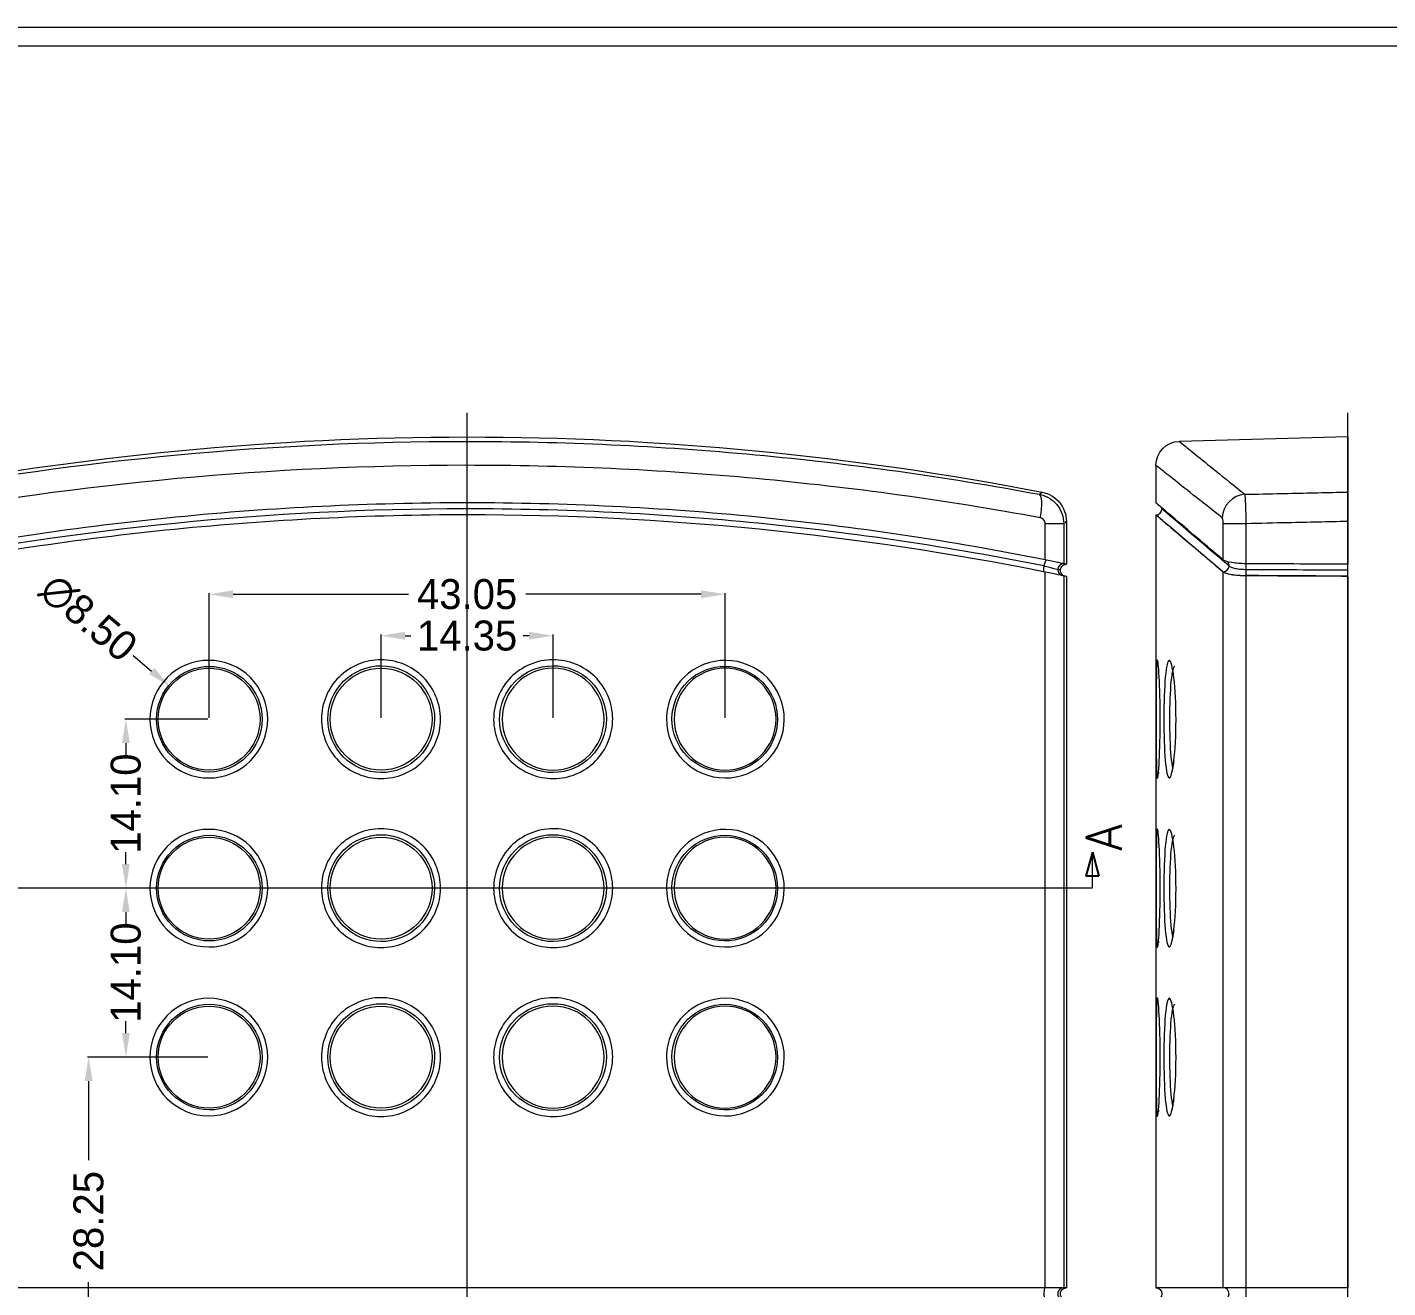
# Model space of a CAD drawing. Header units: millimetres. Extents: x -644 to 177, y 608 to 849.
# Drawn here: x -90.5 to 23, y 742.1 to 847.3 of the extents above; entities that cross this region are included whole.
import ezdxf
from ezdxf.lldxf.tags import DXFTag

# ---------------------------------------------------------------- set-up
doc = ezdxf.new("R2010")
doc.units = ezdxf.units.MM
doc.layers.get('0').update_dxf_attribs({"linetype": 'CONTINUOUS'})
doc.layers.get('Defpoints').update_dxf_attribs({"linetype": 'CONTINUOUS'})
for name, color, linetype, true_color in [('10', 7, 'CONTINUOUS', 0xffffff), ('30', 7, 'CONTINUOUS', 0xffffff), ('TOP', 7, 'CONTINUOUS', 0xffffff)]:
    doc.layers.add(name, color=color, linetype=linetype, true_color=true_color)
doc.styles.add('blockfont', font='simplex.shx')
tags = doc.linetypes.add('PHANTOM', pattern=[50.5, 18, -6.5, 6.5, -6.5, 6.5, -6.5]).pattern_tags.tags
tags[14:15] = [DXFTag(74, 4), DXFTag(75, 0), DXFTag(340, '0'), DXFTag(46, 0.0), DXFTag(50, 0.0), DXFTag(44, 0.0), DXFTag(45, 0.0)]
tags[12:13] = [DXFTag(74, 4), DXFTag(75, 0), DXFTag(340, '0'), DXFTag(46, 0.0), DXFTag(50, 0.0), DXFTag(44, 0.0), DXFTag(45, 0.0)]
tags[10:11] = [DXFTag(74, 4), DXFTag(75, 0), DXFTag(340, '0'), DXFTag(46, 0.0), DXFTag(50, 0.0), DXFTag(44, 0.0), DXFTag(45, 0.0)]
tags[8:9] = [DXFTag(74, 4), DXFTag(75, 0), DXFTag(340, '0'), DXFTag(46, 0.0), DXFTag(50, 0.0), DXFTag(44, 0.0), DXFTag(45, 0.0)]
tags[6:7] = [DXFTag(74, 4), DXFTag(75, 0), DXFTag(340, '0'), DXFTag(46, 0.0), DXFTag(50, 0.0), DXFTag(44, 0.0), DXFTag(45, 0.0)]
tags[4:5] = [DXFTag(74, 4), DXFTag(75, 0), DXFTag(340, '0'), DXFTag(46, 0.0), DXFTag(50, 0.0), DXFTag(44, 0.0), DXFTag(45, 0.0)]
doc.dimstyles.new('2', dxfattribs={"dimtxt": 2.5, "dimasz": 2, "dimexe": 0.1, "dimexo": 0.1, "dimgap": 0.1, "dimtad": 0, "dimzin": 0, "dimdsep": 46, "dimtxsty": 'Standard', "dimcen": 0, "dimclrd": 4, "dimclre": 4, "dimclrt": 3, "dimadec": 1, "dimazin": 0, "dimtfac": 1, "dimtofl": 0, "dimtmove": 0, "dimatfit": 3, "dimfxl": 0, "dimtolj": 1, "dimtzin": 0, "dimlwd": 9, "dimlwe": 9, "dimarcsym": 0})

# ---------------------------------------------------------------- blocks, each defined once
blk = doc.blocks.new('ASSORTED_DRAFT2')
at = {"color": 13}
for p, q in [((197.21, 421.88), (195.21, 422.42)), ((195.21, 421.35), (195.21, 422.42)), ((197.21, 421.88), (195.21, 421.35))]:
    blk.add_line(p, q, dxfattribs=at)
blk = doc.blocks.new('*D177')
at = {"color": 4, "lineweight": 9}
for p, q in [((-75.46, 761.39), (-85.51, 761.39)), ((-85.41, 759.39), (-85.41, 752.8)), ((-85.41, 735.14), (-85.41, 742.6)), ((-83.35, 733.14), (-85.51, 733.14))]:
    blk.add_line(p, q, dxfattribs=at)
for points in [[(-85.74, 759.39), (-85.07, 759.39), (-85.41, 761.39)], [(-85.74, 735.14), (-85.07, 735.14), (-85.41, 733.14)]]:
    blk.add_solid(points, dxfattribs=at)
at = {"layer": 'Defpoints', "color": 0, "lineweight": 9}
for p in [(-75.36, 761.39), (-85.41, 733.14), (-83.25, 733.14)]:
    blk.add_point(p, dxfattribs=at)
at = {"color": 3, "lineweight": 9, "insert": (-85.41, 747.7), "char_height": 2.5, "attachment_point": 5, "rotation": 90}
blk.add_mtext('\\A1;28.25', dxfattribs=at)
blk = doc.blocks.new('*D178')
at = {"color": 4, "lineweight": 9}
for p, q in [((-75.46, 775.49), (-82.4, 775.49)), ((-82.3, 773.49), (-82.3, 772.5)), ((-82.3, 763.39), (-82.3, 764.38)), ((-80.4, 761.39), (-82.4, 761.39))]:
    blk.add_line(p, q, dxfattribs=at)
for points in [[(-82.63, 773.49), (-81.97, 773.49), (-82.3, 775.49)], [(-82.63, 763.39), (-81.97, 763.39), (-82.3, 761.39)]]:
    blk.add_solid(points, dxfattribs=at)
at = {"layer": 'Defpoints', "color": 0, "lineweight": 9}
for p in [(-82.3, 775.49), (-75.36, 775.49), (-80.3, 761.39)]:
    blk.add_point(p, dxfattribs=at)
at = {"color": 3, "lineweight": 9, "insert": (-82.3, 768.44), "char_height": 2.5, "attachment_point": 5, "rotation": 90}
blk.add_mtext('\\A1;14.10', dxfattribs=at)
blk = doc.blocks.new('*D179')
at = {"color": 4, "lineweight": 9}
for p, q in [((-75.46, 789.59), (-82.4, 789.59)), ((-82.3, 787.59), (-82.3, 786.6)), ((-82.3, 777.49), (-82.3, 778.48)), ((-80.4, 775.49), (-82.4, 775.49))]:
    blk.add_line(p, q, dxfattribs=at)
for points in [[(-82.63, 787.59), (-81.97, 787.59), (-82.3, 789.59)], [(-82.63, 777.49), (-81.97, 777.49), (-82.3, 775.49)]]:
    blk.add_solid(points, dxfattribs=at)
at = {"layer": 'Defpoints', "color": 0, "lineweight": 9}
for p in [(-82.3, 789.59), (-75.36, 789.59), (-80.3, 775.49)]:
    blk.add_point(p, dxfattribs=at)
at = {"color": 3, "lineweight": 9, "insert": (-82.3, 782.54), "char_height": 2.5, "attachment_point": 5, "rotation": 90}
blk.add_mtext('\\A1;14.10', dxfattribs=at)
blk = doc.blocks.new('*D180')
at = {"color": 4, "lineweight": 9}
for p, q in [((-61.01, 789.69), (-61.01, 796.65)), ((-59.01, 796.55), (-58.52, 796.55)), ((-48.66, 796.55), (-49.15, 796.55)), ((-46.66, 789.69), (-46.66, 796.65))]:
    blk.add_line(p, q, dxfattribs=at)
for points in [[(-59.01, 796.88), (-59.01, 796.22), (-61.01, 796.55)], [(-48.66, 796.88), (-48.66, 796.22), (-46.66, 796.55)]]:
    blk.add_solid(points, dxfattribs=at)
at = {"layer": 'Defpoints', "color": 0, "lineweight": 9}
for p in [(-46.66, 796.55), (-61.01, 789.59), (-46.66, 789.59)]:
    blk.add_point(p, dxfattribs=at)
at = {"color": 3, "lineweight": 9, "insert": (-53.83, 796.55), "char_height": 2.5, "attachment_point": 5}
blk.add_mtext('\\A1;14.35', dxfattribs=at)
blk = doc.blocks.new('*D181')
at = {"color": 4, "lineweight": 9}
for p, q in [((-75.36, 789.69), (-75.36, 800.11)), ((-73.36, 800.01), (-58.72, 800.01)), ((-34.31, 800.01), (-48.94, 800.01)), ((-32.31, 789.69), (-32.31, 800.11))]:
    blk.add_line(p, q, dxfattribs=at)
for points in [[(-73.36, 800.34), (-73.36, 799.68), (-75.36, 800.01)], [(-34.31, 800.34), (-34.31, 799.68), (-32.31, 800.01)]]:
    blk.add_solid(points, dxfattribs=at)
at = {"layer": 'Defpoints', "color": 0, "lineweight": 9}
for p in [(-32.31, 800.01), (-75.36, 789.59), (-32.31, 789.59)]:
    blk.add_point(p, dxfattribs=at)
at = {"color": 3, "lineweight": 9, "insert": (-53.83, 800.01), "char_height": 2.5, "attachment_point": 5}
blk.add_mtext('\\A1;43.05', dxfattribs=at)
blk = doc.blocks.new('*D182')
at = {"color": 4, "lineweight": 9}
blk.add_line((-81.68, 794.89), (-80.15, 793.6), dxfattribs=at)
blk.add_solid([(-79.93, 793.86), (-80.36, 793.35), (-78.61, 792.32)], dxfattribs=at)
at = {"layer": 'Defpoints', "color": 0, "lineweight": 9}
for p in [(-78.61, 792.32), (-72.1, 786.86)]:
    blk.add_point(p, dxfattribs=at)
at = {"color": 3, "lineweight": 9, "insert": (-85.43, 798.03), "char_height": 2.5, "attachment_point": 5, "rotation": 320.0068}
blk.add_mtext('\\A1;∅8.50', dxfattribs=at)

msp = doc.modelspace()

# ---------------------------------------------------------------- linework, layer by layer
at = {"color": 7, "linetype": 'Continuous', "lineweight": 9}
for p, q in [((-147.599, 847.331), (176.802, 847.331)), ((-146.054, 845.786), (175.257, 845.786))]:
    msp.add_line(p, q, dxfattribs=at)
at = {"layer": '10', "color": 7, "linetype": 'Continuous', "lineweight": 9}
for p, q in [((19.642, 813.138), (5.599, 812.77)), ((19.642, 813.138), (19.642, 808.538)), ((3.642, 810.761), (3.642, 807.608)), ((-3.833, 806.085), (-3.833, 802.514)), ((3.642, 806.638), (3.642, 742.138)), ((19.642, 806.085), (19.642, 802.514)), ((-5.595, 802.881), (-5.595, 805.901)), ((-4.055, 805.901), (-5.595, 805.901)), ((-4.055, 805.901), (-4.055, 802.56)), ((9.257, 802.881), (9.257, 805.901)), ((11.151, 805.901), (9.257, 805.901)), ((11.151, 805.901), (11.151, 802.56)), ((-5.595, 742.138), (-5.595, 801.862)), ((-4.055, 801.549), (-4.055, 742.138)), ((-3.833, 801.503), (-3.833, 742.138)), ((9.257, 742.138), (9.257, 801.862)), ((11.151, 801.549), (11.151, 742.138)), ((19.642, 801.503), (19.642, 801.524)), ((19.642, 801.503), (19.642, 742.138)), ((-5.595, 742.138), (-102.07, 742.138)), ((-4.055, 742.138), (-5.595, 742.138)), ((-3.833, 742.138), (-4.055, 742.138)), ((9.257, 742.138), (3.642, 742.138)), ((11.151, 742.138), (9.257, 742.138)), ((19.642, 742.138), (11.151, 742.138)), ((19.642, 741.138), (19.642, 742.138))]:
    msp.add_line(p, q, dxfattribs=at)
at = {"layer": '10', "color": 1, "linetype": 'Continuous', "lineweight": 9}
msp.add_line((-1.666, 778.488), (-1.666, 775.488), dxfattribs=at)
at = {"layer": '10', "color": 1, "linetype": 'PHANTOM', "lineweight": 9}
msp.add_line((-1.666, 775.488), (-106, 775.488), dxfattribs=at)
at = {"layer": '10', "color": 7, "linetype": 'Continuous', "lineweight": 9}
for centre in [(-75.358, 789.588), (-61.008, 789.588), (-75.358, 775.488), (-61.008, 775.488), (-75.358, 761.388), (-61.008, 761.388)]:
    msp.add_circle(centre, 4.25, dxfattribs=at)
at = {"layer": '10', "color": 7, "linetype": 'Continuous', "lineweight": 9, "extrusion": (0, 0, -1)}
for centre in [(46.658, 789.588), (32.308, 789.588), (46.658, 775.488), (32.308, 775.488), (46.658, 761.388), (32.308, 761.388)]:
    msp.add_circle(centre, 4.25, dxfattribs=at)
for centre, radius, start, end in [((53.833, 560.638), 252.5, 79.04705, 100.95295), ((-5.642, 810.771), 2, 359.72392, 88.78051), ((-3.642, 741.638), 0.5, 90, 270)]:
    msp.add_arc(centre, radius, start, end, dxfattribs=at)
at = {"layer": '10', "color": 7, "linetype": 'Continuous', "lineweight": 9}
for start, end in [(270.04651, 359.20091), (359.19158, 9.73159)]:
    msp.add_arc((3.642, 807.138), 0.5, start, end, dxfattribs=at)
for centre, major_axis, ratio, start_param, end_param in [((-6.462, 806.39), (0.367, 1.966), 0.2240777, 4.7541598, 6.2563221), ((11.108, 806.39), (1.247, 1.564), 0.9580486, 0.7210457, 2.2232081), ((-5.595, 802.372), (-0.098, -0.49), 0.2254904, 3.1911046, 4.757355), ((9.257, 802.372), (-0.323, -0.382), 0.955409, 2.2502708, 3.1306758), ((-5.595, 802.372), (-0.098, -0.49), 0.2254904, 4.757355, 6.2831853), ((-4.055, 802.06), (-0.101, -0.49), 0.9996428, 3.3448581, 4.9156544), ((-4.055, 802.06), (-0.101, -0.49), 0.9996428, 4.9156544, 6.2831853), ((-52.98, 567.184), (-238.103, 49.208), 0.9863469, 4.7119244, 4.7128568), ((-54.456, 557.63), (-50.515, -243.896), 0.9938138, 3.1411458, 3.1420631), ((9.257, 802.372), (-0.323, -0.382), 0.955409, 0.7244405, 2.2502708), ((11.151, 802.06), (-0.003, -0.5), 0.0261766, 0.2034068, 1.5709377), ((-1834.244, 567.658), (-9269.741, 1.402), 0.02578, 4.5110418, 4.5119765), ((-1915.091, 557.438), (-9459.135, -0.654), 0.0263449, 4.5063976, 4.5073145), ((11.151, 802.06), (-0.003, -0.5), 0.0261766, 1.5709377, 3.141734), ((-1841.779, 566.718), (-9289.349, 1.216), 0.0258807, 4.5106442, 4.5115757), ((-5.595, 741.638), (0, 0.5), 0.2297036, 0, 3.1415927), ((-4.055, 741.638), (0, 0.5), 0.9996573, 0, 3.1415927), ((9.257, 741.638), (0, 0.5), 0.9732606, 3.1415927, 6.2831853), ((11.151, 741.638), (0, 0.5), 0.0261769, 3.1415927, 6.2831853)]:
    msp.add_ellipse(centre, major_axis=major_axis, ratio=ratio, start_param=start_param, end_param=end_param, dxfattribs=at)
at = {"layer": '10', "color": 7, "linetype": 'Continuous', "lineweight": 9, "extrusion": (0, 0, -1)}
msp.add_ellipse((-3.833, 741.638), major_axis=(0.5, 0), ratio=0.9996573, start_param=1.5707963, end_param=4.712389, dxfattribs=at)
at = {"layer": '10', "color": 7, "linetype": 'Continuous', "lineweight": 9}
for points, knots in [([(-101.582, 808.353), (-85.997, 811.261), (-70.132, 812.761), (-49.937, 812.772), (-45.865, 812.679), (-37.775, 812.306), (-33.755, 812.025), (-21.77, 810.912), (-13.878, 809.807), (-6.084, 808.353)], [0, 0, 0, 0, 0.5, 0.5, 0.625, 0.625, 0.75, 0.75, 1, 1, 1, 1]), ([(5.59, 812.77), (5.587, 812.772), (5.701, 812.679), (6.161, 812.306), (6.507, 812.025), (7.881, 810.912), (9.247, 809.807), (11.055, 808.353)], [0, 0, 0, 0, 0.2499743, 0.2499743, 0.4999829, 0.4999829, 1, 1, 1, 1]), ([(-6.007, 806.39), (-13.814, 807.832), (-21.717, 808.928), (-33.722, 810.032), (-37.748, 810.31), (-45.852, 810.681), (-49.931, 810.773), (-70.159, 810.762), (-86.049, 809.274), (-101.659, 806.39)], [0, 0, 0, 0, 0.25, 0.25, 0.375, 0.375, 0.5, 0.5, 1, 1, 1, 1]), ([(9.16, 806.39), (7.334, 807.832), (5.956, 808.928), (4.568, 810.032), (4.219, 810.31), (3.754, 810.681), (3.639, 810.773), (3.642, 810.771), (3.642, 810.771), (3.642, 810.771)], [0, 0, 0, 0, 0.4999943, 0.4999943, 0.7499914, 0.7499914, 0.9999886, 0.9999886, 1, 1, 1, 1]), ([(-6.084, 808.353), (-6.057, 808.375), (-6.03, 808.397), (-5.998, 808.423), (-5.993, 808.427), (-5.944, 808.467), (-5.901, 808.502), (-5.857, 808.538)], [0, 0, 0, 0, 0.3577929, 0.3577929, 0.4213551, 0.4213551, 1, 1, 1, 1]), ([(-6.084, 808.353), (-5.514, 808.244), (-4.996, 807.936), (-4.261, 807.047), (-4.055, 806.481), (-4.055, 805.901)], [0, 0, 0, 0, 0.5, 0.5, 1, 1, 1, 1]), ([(-5.857, 808.538), (-5.287, 808.428), (-4.772, 808.121), (-4.035, 807.227), (-3.833, 806.665), (-3.833, 806.085)], [0, 0, 0, 0, 0.5, 0.5, 1, 1, 1, 1]), ([(11.055, 808.353), (12.08, 808.375), (13.104, 808.397), (14.31, 808.423), (14.491, 808.427), (16.33, 808.467), (17.986, 808.502), (19.642, 808.538)], [0, 0, 0, 0, 0.3577929, 0.3577929, 0.4213551, 0.4213551, 1, 1, 1, 1]), ([(11.055, 808.353), (11.072, 808.244), (11.091, 807.936), (11.126, 807.047), (11.141, 806.481), (11.151, 805.901)], [0, 0, 0, 0, 0.5, 0.5, 1, 1, 1, 1]), ([(19.642, 808.538), (19.642, 808.428), (19.642, 808.121), (19.642, 807.227), (19.642, 806.665), (19.642, 806.085)], [0, 0, 0, 0, 0.5, 0.5, 1, 1, 1, 1]), ([(-5.595, 802.881), (-13.44, 804.444), (-21.471, 805.643), (-37.647, 807.241), (-45.738, 807.638), (-61.927, 807.638), (-70.024, 807.241), (-86.225, 805.64), (-94.226, 804.444), (-102.07, 802.881)], [0, 0, 0, 0, 0.25, 0.25, 0.5, 0.5, 0.75, 0.75, 1, 1, 1, 1]), ([(-5.71, 802.372), (-13.551, 803.94), (-21.494, 805.131), (-33.563, 806.332), (-37.613, 806.635), (-45.764, 807.039), (-49.879, 807.14), (-70.284, 807.129), (-86.277, 805.508), (-101.956, 802.372)], [0, 0, 0, 0, 0.25, 0.25, 0.375, 0.375, 0.5, 0.5, 1, 1, 1, 1]), ([(9.257, 802.881), (7.406, 804.444), (5.991, 805.643), (4.108, 807.241), (3.642, 807.638), (3.642, 807.638), (3.642, 807.638), (3.642, 807.638)], [0, 0, 0, 0, 0.4998763, 0.4998763, 0.9997525, 0.9997525, 1, 1, 1, 1]), ([(9.744, 802.372), (7.893, 803.94), (6.494, 805.131), (5.085, 806.332), (4.731, 806.635), (4.258, 807.039), (4.139, 807.14), (4.142, 807.138)], [0, 0, 0, 0, 0.5000369, 0.5000369, 0.7500553, 0.7500553, 1, 1, 1, 1]), ([(-53.833, 806.638), (-57.914, 806.638), (-62.027, 806.535), (-70.176, 806.128), (-74.224, 805.825), (-86.29, 804.621), (-94.231, 803.43), (-102.07, 801.862)], [0, 0, 0, 0, 0.25, 0.25, 0.5, 0.5, 1, 1, 1, 1]), ([(-5.595, 805.901), (-5.595, 805.955), (-5.604, 806.011), (-5.64, 806.113), (-5.666, 806.162), (-5.733, 806.248), (-5.775, 806.285), (-5.867, 806.346), (-5.919, 806.369), (-5.984, 806.385), (-5.995, 806.388), (-6.007, 806.39)], [0, 0, 0, 0, 0.2338553, 0.2338553, 0.4679999, 0.4679999, 0.7054504, 0.7054504, 0.9506941, 0.9506941, 1, 1, 1, 1]), ([(-3.833, 806.085), (-3.876, 806.049), (-3.919, 806.013), (-3.994, 805.952), (-4.024, 805.926), (-4.055, 805.901)], [0, 0, 0, 0, 0.5851736, 0.5851736, 1, 1, 1, 1]), ([(3.642, 806.638), (3.642, 806.638), (3.762, 806.536), (4.239, 806.13), (4.595, 805.828), (6.007, 804.629), (7.407, 803.443), (9.257, 801.882)], [0, 0, 0, 0, 0.25, 0.25, 0.5, 0.5, 1, 1, 1, 1]), ([(9.257, 805.901), (9.257, 805.955), (9.255, 806.011), (9.247, 806.113), (9.24, 806.162), (9.224, 806.248), (9.215, 806.285), (9.193, 806.346), (9.181, 806.369), (9.166, 806.385), (9.163, 806.388), (9.16, 806.39)], [0, 0, 0, 0, 0.2338553, 0.2338553, 0.4679999, 0.4679999, 0.7054504, 0.7054504, 0.9506941, 0.9506941, 1, 1, 1, 1]), ([(19.642, 806.085), (17.986, 806.049), (16.33, 806.013), (13.499, 805.952), (12.325, 805.926), (11.151, 805.901)], [0, 0, 0, 0, 0.5851736, 0.5851736, 1, 1, 1, 1]), ([(-4.055, 802.56), (-4.066, 802.562), (-4.216, 802.595), (-4.737, 802.705), (-5.098, 802.781), (-5.503, 802.863)], [0, 0, 0, 0, 0.5, 0.5, 1, 1, 1, 1]), ([(11.151, 802.56), (10.722, 802.562), (10.309, 802.595), (9.64, 802.705), (9.397, 802.781), (9.281, 802.863)], [0, 0, 0, 0, 0.5, 0.5, 1, 1, 1, 1]), ([(-4.555, 802.06), (-4.559, 802.061), (-4.584, 802.067), (-4.681, 802.094), (-4.762, 802.116), (-4.97, 802.173), (-5.099, 802.208), (-5.385, 802.285), (-5.545, 802.328), (-5.71, 802.372)], [0, 0, 0, 0, 0.2163197, 0.2163197, 0.4741617, 0.4741617, 0.736649, 0.736649, 1, 1, 1, 1]), ([(-4.055, 801.549), (-4.067, 801.551), (-4.227, 801.585), (-4.787, 801.699), (-5.17, 801.777), (-5.595, 801.862)], [0, 0, 0, 0, 0.5, 0.5, 1, 1, 1, 1]), ([(-4.333, 802.014), (-4.333, 802.07), (-4.323, 802.126), (-4.286, 802.232), (-4.258, 802.282), (-4.188, 802.37), (-4.145, 802.408), (-4.051, 802.467), (-3.997, 802.489), (-3.907, 802.509), (-3.87, 802.514), (-3.833, 802.514)], [0, 0, 0, 0, 0.2146452, 0.2146452, 0.4292896, 0.4292896, 0.6439483, 0.6439483, 0.8586671, 0.8586671, 1, 1, 1, 1]), ([(-3.934, 801.524), (-3.989, 801.535), (-4.043, 801.556), (-4.139, 801.614), (-4.182, 801.652), (-4.254, 801.738), (-4.282, 801.788), (-4.322, 801.895), (-4.333, 801.955), (-4.333, 802.014)], [0, 0, 0, 0, 0.2469058, 0.2469058, 0.4938141, 0.4938141, 0.7406829, 0.7406829, 1, 1, 1, 1]), ([(-3.833, 802.514), (-3.841, 802.515), (-3.85, 802.517), (-3.894, 802.526), (-3.929, 802.533), (-3.994, 802.547), (-4.025, 802.553), (-4.055, 802.56)], [0, 0, 0, 0, 0.1177731, 0.1177731, 0.5888657, 0.5888657, 1, 1, 1, 1]), ([(9.257, 801.882), (9.358, 801.797), (9.596, 801.719), (10.276, 801.606), (10.706, 801.572), (11.151, 801.57)], [0, 0, 0, 0, 0.5, 0.5, 1, 1, 1, 1]), ([(11.151, 801.549), (10.706, 801.551), (10.278, 801.585), (9.595, 801.699), (9.358, 801.777), (9.257, 801.862)], [0, 0, 0, 0, 0.5, 0.5, 1, 1, 1, 1]), ([(11.164, 802.06), (11.02, 802.061), (10.876, 802.067), (10.577, 802.094), (10.423, 802.116), (10.153, 802.173), (10.035, 802.208), (9.851, 802.285), (9.783, 802.328), (9.744, 802.372)], [0, 0, 0, 0, 0.2163197, 0.2163197, 0.4741617, 0.4741617, 0.736649, 0.736649, 1, 1, 1, 1]), ([(19.642, 802.514), (19.309, 802.515), (18.975, 802.517), (17.309, 802.526), (15.976, 802.533), (13.48, 802.547), (12.317, 802.553), (11.154, 802.56)], [0, 0, 0, 0, 0.1177731, 0.1177731, 0.5888657, 0.5888657, 1, 1, 1, 1]), ([(19.642, 802.014), (19.642, 802.07), (19.642, 802.126), (19.642, 802.232), (19.642, 802.282), (19.642, 802.37), (19.642, 802.408), (19.642, 802.467), (19.642, 802.489), (19.642, 802.509), (19.642, 802.514), (19.642, 802.514)], [0, 0, 0, 0, 0.2147561, 0.2147561, 0.4295114, 0.4295114, 0.644281, 0.644281, 0.8591107, 0.8591107, 1, 1, 1, 1]), ([(19.642, 801.524), (19.642, 801.535), (19.642, 801.556), (19.642, 801.614), (19.642, 801.652), (19.642, 801.738), (19.642, 801.788), (19.642, 801.895), (19.642, 801.955), (19.642, 802.014)], [0, 0, 0, 0, 0.2469058, 0.2469058, 0.4938141, 0.4938141, 0.7406829, 0.7406829, 1, 1, 1, 1]), ([(-71.914, 786.11), (-72.835, 785.195), (-74.102, 784.679), (-76.677, 784.682), (-77.946, 785.208), (-79.765, 787.021), (-80.298, 788.304), (-80.299, 790.869), (-79.76, 792.163), (-77.941, 793.97), (-76.663, 794.494), (-74.11, 794.496), (-72.832, 793.977), (-70.999, 792.157), (-70.467, 790.878), (-70.466, 788.302), (-70.993, 787.026), (-71.914, 786.11)], [0, 0, 0, 0, 0.125, 0.125, 0.25, 0.25, 0.375, 0.375, 0.5, 0.5, 0.625, 0.625, 0.75, 0.75, 0.875, 0.875, 1, 1, 1, 1]), ([(-72.224, 786.463), (-71.398, 787.285), (-70.926, 788.431), (-70.926, 790.743), (-71.401, 791.892), (-73.043, 793.529), (-74.188, 793.996), (-76.477, 793.996), (-77.623, 793.524), (-79.253, 791.902), (-79.736, 790.741), (-79.737, 788.438), (-79.26, 787.286), (-77.633, 785.657), (-76.495, 785.182), (-74.187, 785.177), (-73.05, 785.641), (-72.224, 786.463)], [0, 0, 0, 0, 0.125, 0.125, 0.25, 0.25, 0.375, 0.375, 0.5, 0.5, 0.625, 0.625, 0.75, 0.75, 0.875, 0.875, 1, 1, 1, 1]), ([(-57.513, 786.072), (-58.443, 785.148), (-59.723, 784.625), (-62.336, 784.632), (-63.62, 785.171), (-65.451, 787.006), (-65.986, 788.302), (-65.982, 790.889), (-65.437, 792.194), (-63.598, 794.018), (-62.301, 794.549), (-59.714, 794.545), (-58.425, 794.016), (-56.575, 792.167), (-56.046, 790.877), (-56.05, 788.284), (-56.582, 786.996), (-57.513, 786.072)], [0, 0, 0, 0, 0.125, 0.125, 0.25, 0.25, 0.375, 0.375, 0.5, 0.5, 0.625, 0.625, 0.75, 0.75, 0.875, 0.875, 1, 1, 1, 1]), ([(-57.856, 786.425), (-57.021, 787.256), (-56.545, 788.414), (-56.54, 790.743), (-57.012, 791.902), (-58.67, 793.568), (-59.827, 794.045), (-62.151, 794.05), (-63.315, 793.572), (-64.965, 791.932), (-65.453, 790.76), (-65.458, 788.436), (-64.981, 787.271), (-63.34, 785.619), (-62.188, 785.132), (-59.841, 785.124), (-58.691, 785.594), (-57.856, 786.425)], [0, 0, 0, 0, 0.125, 0.125, 0.25, 0.25, 0.375, 0.375, 0.5, 0.5, 0.625, 0.625, 0.75, 0.75, 0.875, 0.875, 1, 1, 1, 1]), ([(-43.119, 786.099), (-44.042, 785.168), (-45.315, 784.636), (-47.931, 784.622), (-49.219, 785.151), (-51.064, 786.971), (-51.61, 788.264), (-51.625, 790.852), (-51.09, 792.161), (-49.264, 793.999), (-47.97, 794.54), (-45.382, 794.554), (-44.092, 794.036), (-42.227, 792.198), (-41.69, 790.914), (-41.674, 788.322), (-42.196, 787.03), (-43.119, 786.099)], [0, 0, 0, 0, 0.125, 0.125, 0.25, 0.25, 0.375, 0.375, 0.5, 0.5, 0.625, 0.625, 0.75, 0.75, 0.875, 0.875, 1, 1, 1, 1]), ([(-43.499, 786.451), (-42.671, 787.288), (-42.203, 788.449), (-42.216, 790.777), (-42.697, 791.931), (-44.368, 793.586), (-45.526, 794.053), (-47.851, 794.042), (-49.012, 793.554), (-50.65, 791.902), (-51.13, 790.725), (-51.117, 788.401), (-50.63, 787.239), (-48.976, 785.6), (-47.82, 785.122), (-45.469, 785.134), (-44.327, 785.614), (-43.499, 786.451)], [0, 0, 0, 0, 0.125, 0.125, 0.25, 0.25, 0.375, 0.375, 0.5, 0.5, 0.625, 0.625, 0.75, 0.75, 0.875, 0.875, 1, 1, 1, 1]), ([(-28.846, 786.079), (-29.773, 785.174), (-31.037, 784.668), (-33.621, 784.693), (-34.886, 785.232), (-36.688, 787.06), (-37.211, 788.349), (-37.187, 790.917), (-36.634, 792.207), (-34.797, 793.995), (-33.51, 794.508), (-30.954, 794.482), (-29.689, 793.953), (-27.871, 792.109), (-27.355, 790.828), (-27.379, 788.257), (-27.918, 786.984), (-28.846, 786.079)], [0, 0, 0, 0, 0.125, 0.125, 0.25, 0.25, 0.375, 0.375, 0.5, 0.5, 0.625, 0.625, 0.75, 0.75, 0.875, 0.875, 1, 1, 1, 1]), ([(-29.253, 786.437), (-28.422, 787.251), (-27.94, 788.394), (-27.919, 790.702), (-28.38, 791.852), (-30.009, 793.508), (-31.143, 793.984), (-33.434, 794.008), (-34.588, 793.546), (-36.234, 791.939), (-36.729, 790.78), (-36.75, 788.476), (-36.282, 787.317), (-34.667, 785.675), (-33.533, 785.19), (-31.215, 785.169), (-30.084, 785.624), (-29.253, 786.437)], [0, 0, 0, 0, 0.125, 0.125, 0.25, 0.25, 0.375, 0.375, 0.5, 0.5, 0.625, 0.625, 0.75, 0.75, 0.875, 0.875, 1, 1, 1, 1]), ([(3.915, 786.099), (3.868, 785.168), (3.811, 784.636), (3.721, 784.622), (3.69, 785.151), (3.658, 786.971), (3.654, 788.264), (3.653, 790.852), (3.658, 792.161), (3.69, 793.999), (3.72, 794.54), (3.808, 794.554), (3.866, 794.036), (3.961, 792.198), (3.993, 790.914), (3.994, 788.322), (3.962, 787.03), (3.915, 786.099)], [0, 0, 0, 0, 0.125, 0.125, 0.25, 0.25, 0.375, 0.375, 0.5, 0.5, 0.625, 0.625, 0.75, 0.75, 0.875, 0.875, 1, 1, 1, 1]), ([(5.134, 786.079), (5.023, 785.174), (4.879, 784.668), (4.613, 784.693), (4.496, 785.232), (4.341, 787.06), (4.301, 788.349), (4.303, 790.917), (4.345, 792.207), (4.504, 793.995), (4.624, 794.508), (4.888, 794.482), (5.032, 793.953), (5.251, 792.109), (5.318, 790.828), (5.315, 788.257), (5.245, 786.984), (5.134, 786.079)], [0, 0, 0, 0, 0.125, 0.125, 0.25, 0.25, 0.375, 0.375, 0.5, 0.5, 0.625, 0.625, 0.75, 0.75, 0.875, 0.875, 1, 1, 1, 1]), ([(5.226, 793.996), (5.094, 794.005), (4.976, 793.544), (4.817, 791.939), (4.775, 790.78), (4.773, 788.476), (4.813, 787.317), (4.931, 786.068), (4.982, 785.73), (5.04, 785.505)], [0, 0, 0, 0, 0.2833853, 0.2833853, 0.5675166, 0.5675166, 0.8516479, 0.8516479, 1, 1, 1, 1]), ([(4.908, 794.165), (4.908, 794.165), (4.91, 794.162), (4.914, 794.151), (4.917, 794.142)], [0, 0, 0, 0, 0.4049966, 1, 1, 1, 1]), ([(5.132, 786.143), (5.128, 786.1), (5.101, 785.863), (5.046, 785.53), (4.976, 785.202), (4.925, 785.044), (4.909, 785.014), (4.909, 785.014)], [0, 0, 0, 0, 0.0616457, 0.3526925, 0.6380244, 0.8578633, 1, 1, 1, 1]), ([(3.851, 785.173), (3.849, 785.145), (3.844, 785.093), (3.84, 785.05), (3.838, 785.03)], [0, 0, 0, 0, 0.5039062, 1, 1, 1, 1]), ([(-71.914, 772.01), (-72.835, 771.095), (-74.102, 770.579), (-76.677, 770.582), (-77.946, 771.108), (-79.765, 772.921), (-80.298, 774.204), (-80.299, 776.769), (-79.76, 778.063), (-77.941, 779.87), (-76.663, 780.394), (-74.11, 780.396), (-72.832, 779.877), (-70.999, 778.057), (-70.467, 776.778), (-70.466, 774.202), (-70.993, 772.926), (-71.914, 772.01)], [0, 0, 0, 0, 0.125, 0.125, 0.25, 0.25, 0.375, 0.375, 0.5, 0.5, 0.625, 0.625, 0.75, 0.75, 0.875, 0.875, 1, 1, 1, 1]), ([(-72.224, 772.363), (-71.398, 773.185), (-70.926, 774.331), (-70.926, 776.643), (-71.401, 777.792), (-73.043, 779.429), (-74.188, 779.896), (-76.477, 779.896), (-77.623, 779.424), (-79.253, 777.802), (-79.736, 776.641), (-79.737, 774.338), (-79.26, 773.186), (-77.633, 771.557), (-76.495, 771.082), (-74.187, 771.077), (-73.05, 771.541), (-72.224, 772.363)], [0, 0, 0, 0, 0.125, 0.125, 0.25, 0.25, 0.375, 0.375, 0.5, 0.5, 0.625, 0.625, 0.75, 0.75, 0.875, 0.875, 1, 1, 1, 1]), ([(-57.513, 771.972), (-58.443, 771.048), (-59.723, 770.525), (-62.336, 770.532), (-63.62, 771.071), (-65.451, 772.906), (-65.986, 774.202), (-65.982, 776.789), (-65.437, 778.094), (-63.598, 779.918), (-62.301, 780.449), (-59.714, 780.445), (-58.425, 779.916), (-56.575, 778.067), (-56.046, 776.777), (-56.05, 774.184), (-56.582, 772.896), (-57.513, 771.972)], [0, 0, 0, 0, 0.125, 0.125, 0.25, 0.25, 0.375, 0.375, 0.5, 0.5, 0.625, 0.625, 0.75, 0.75, 0.875, 0.875, 1, 1, 1, 1]), ([(-57.856, 772.325), (-57.021, 773.156), (-56.545, 774.314), (-56.54, 776.643), (-57.012, 777.802), (-58.67, 779.468), (-59.827, 779.945), (-62.151, 779.95), (-63.315, 779.472), (-64.965, 777.832), (-65.453, 776.66), (-65.458, 774.336), (-64.981, 773.171), (-63.34, 771.519), (-62.188, 771.032), (-59.841, 771.024), (-58.691, 771.494), (-57.856, 772.325)], [0, 0, 0, 0, 0.125, 0.125, 0.25, 0.25, 0.375, 0.375, 0.5, 0.5, 0.625, 0.625, 0.75, 0.75, 0.875, 0.875, 1, 1, 1, 1]), ([(-43.119, 771.999), (-44.042, 771.068), (-45.315, 770.536), (-47.931, 770.522), (-49.219, 771.051), (-51.064, 772.871), (-51.61, 774.164), (-51.625, 776.752), (-51.09, 778.061), (-49.264, 779.899), (-47.97, 780.44), (-45.382, 780.454), (-44.092, 779.936), (-42.227, 778.098), (-41.69, 776.814), (-41.674, 774.222), (-42.196, 772.93), (-43.119, 771.999)], [0, 0, 0, 0, 0.125, 0.125, 0.25, 0.25, 0.375, 0.375, 0.5, 0.5, 0.625, 0.625, 0.75, 0.75, 0.875, 0.875, 1, 1, 1, 1]), ([(-43.499, 772.351), (-42.671, 773.188), (-42.203, 774.349), (-42.216, 776.677), (-42.697, 777.831), (-44.368, 779.486), (-45.526, 779.953), (-47.851, 779.942), (-49.012, 779.454), (-50.65, 777.802), (-51.13, 776.625), (-51.117, 774.301), (-50.63, 773.139), (-48.976, 771.5), (-47.82, 771.022), (-45.469, 771.034), (-44.327, 771.514), (-43.499, 772.351)], [0, 0, 0, 0, 0.125, 0.125, 0.25, 0.25, 0.375, 0.375, 0.5, 0.5, 0.625, 0.625, 0.75, 0.75, 0.875, 0.875, 1, 1, 1, 1]), ([(-28.846, 771.979), (-29.773, 771.074), (-31.037, 770.568), (-33.621, 770.593), (-34.886, 771.132), (-36.688, 772.96), (-37.211, 774.249), (-37.187, 776.817), (-36.634, 778.107), (-34.797, 779.895), (-33.51, 780.408), (-30.954, 780.382), (-29.689, 779.853), (-27.871, 778.009), (-27.355, 776.728), (-27.379, 774.157), (-27.918, 772.884), (-28.846, 771.979)], [0, 0, 0, 0, 0.125, 0.125, 0.25, 0.25, 0.375, 0.375, 0.5, 0.5, 0.625, 0.625, 0.75, 0.75, 0.875, 0.875, 1, 1, 1, 1]), ([(-29.253, 772.337), (-28.422, 773.151), (-27.94, 774.294), (-27.919, 776.602), (-28.38, 777.752), (-30.009, 779.408), (-31.143, 779.884), (-33.434, 779.908), (-34.588, 779.446), (-36.234, 777.839), (-36.729, 776.68), (-36.75, 774.376), (-36.282, 773.217), (-34.667, 771.575), (-33.533, 771.09), (-31.215, 771.069), (-30.084, 771.524), (-29.253, 772.337)], [0, 0, 0, 0, 0.125, 0.125, 0.25, 0.25, 0.375, 0.375, 0.5, 0.5, 0.625, 0.625, 0.75, 0.75, 0.875, 0.875, 1, 1, 1, 1]), ([(3.915, 771.999), (3.868, 771.068), (3.811, 770.536), (3.721, 770.522), (3.69, 771.051), (3.658, 772.871), (3.654, 774.164), (3.653, 776.752), (3.658, 778.061), (3.69, 779.899), (3.72, 780.44), (3.808, 780.454), (3.866, 779.936), (3.961, 778.098), (3.993, 776.814), (3.994, 774.222), (3.962, 772.93), (3.915, 771.999)], [0, 0, 0, 0, 0.125, 0.125, 0.25, 0.25, 0.375, 0.375, 0.5, 0.5, 0.625, 0.625, 0.75, 0.75, 0.875, 0.875, 1, 1, 1, 1]), ([(5.134, 771.979), (5.023, 771.074), (4.879, 770.568), (4.613, 770.593), (4.496, 771.132), (4.341, 772.96), (4.301, 774.249), (4.303, 776.817), (4.345, 778.107), (4.504, 779.895), (4.624, 780.408), (4.888, 780.382), (5.032, 779.853), (5.251, 778.009), (5.318, 776.728), (5.315, 774.157), (5.245, 772.884), (5.134, 771.979)], [0, 0, 0, 0, 0.125, 0.125, 0.25, 0.25, 0.375, 0.375, 0.5, 0.5, 0.625, 0.625, 0.75, 0.75, 0.875, 0.875, 1, 1, 1, 1]), ([(5.226, 779.896), (5.094, 779.905), (4.976, 779.444), (4.817, 777.839), (4.775, 776.68), (4.773, 774.376), (4.813, 773.217), (4.931, 771.968), (4.982, 771.63), (5.04, 771.405)], [0, 0, 0, 0, 0.2833853, 0.2833853, 0.5675166, 0.5675166, 0.8516479, 0.8516479, 1, 1, 1, 1]), ([(4.908, 780.065), (4.908, 780.065), (4.91, 780.062), (4.914, 780.051), (4.917, 780.042)], [0, 0, 0, 0, 0.4049966, 1, 1, 1, 1]), ([(5.132, 772.043), (5.128, 772), (5.101, 771.763), (5.046, 771.43), (4.976, 771.102), (4.925, 770.944), (4.909, 770.914), (4.909, 770.914)], [0, 0, 0, 0, 0.0616457, 0.3526925, 0.6380244, 0.8578633, 1, 1, 1, 1]), ([(3.851, 771.073), (3.849, 771.045), (3.844, 770.993), (3.84, 770.95), (3.838, 770.93)], [0, 0, 0, 0, 0.5039062, 1, 1, 1, 1]), ([(-71.914, 757.91), (-72.835, 756.995), (-74.102, 756.479), (-76.677, 756.482), (-77.946, 757.008), (-79.765, 758.821), (-80.298, 760.104), (-80.299, 762.669), (-79.76, 763.963), (-77.941, 765.77), (-76.663, 766.294), (-74.11, 766.296), (-72.832, 765.777), (-70.999, 763.957), (-70.467, 762.678), (-70.466, 760.102), (-70.993, 758.826), (-71.914, 757.91)], [0, 0, 0, 0, 0.125, 0.125, 0.25, 0.25, 0.375, 0.375, 0.5, 0.5, 0.625, 0.625, 0.75, 0.75, 0.875, 0.875, 1, 1, 1, 1]), ([(-57.513, 757.872), (-58.443, 756.948), (-59.723, 756.425), (-62.336, 756.432), (-63.62, 756.971), (-65.451, 758.806), (-65.986, 760.102), (-65.982, 762.689), (-65.437, 763.994), (-63.598, 765.818), (-62.301, 766.349), (-59.714, 766.345), (-58.425, 765.816), (-56.575, 763.967), (-56.046, 762.677), (-56.05, 760.084), (-56.582, 758.796), (-57.513, 757.872)], [0, 0, 0, 0, 0.125, 0.125, 0.25, 0.25, 0.375, 0.375, 0.5, 0.5, 0.625, 0.625, 0.75, 0.75, 0.875, 0.875, 1, 1, 1, 1]), ([(-43.119, 757.899), (-44.042, 756.968), (-45.315, 756.436), (-47.931, 756.422), (-49.219, 756.951), (-51.064, 758.771), (-51.61, 760.064), (-51.625, 762.652), (-51.09, 763.961), (-49.264, 765.799), (-47.97, 766.34), (-45.382, 766.354), (-44.092, 765.836), (-42.227, 763.998), (-41.69, 762.714), (-41.674, 760.122), (-42.196, 758.83), (-43.119, 757.899)], [0, 0, 0, 0, 0.125, 0.125, 0.25, 0.25, 0.375, 0.375, 0.5, 0.5, 0.625, 0.625, 0.75, 0.75, 0.875, 0.875, 1, 1, 1, 1]), ([(-28.846, 757.879), (-29.773, 756.974), (-31.037, 756.468), (-33.621, 756.493), (-34.886, 757.032), (-36.688, 758.86), (-37.211, 760.149), (-37.187, 762.717), (-36.634, 764.007), (-34.797, 765.795), (-33.51, 766.308), (-30.954, 766.282), (-29.689, 765.753), (-27.871, 763.909), (-27.355, 762.628), (-27.379, 760.057), (-27.918, 758.784), (-28.846, 757.879)], [0, 0, 0, 0, 0.125, 0.125, 0.25, 0.25, 0.375, 0.375, 0.5, 0.5, 0.625, 0.625, 0.75, 0.75, 0.875, 0.875, 1, 1, 1, 1]), ([(3.915, 757.899), (3.868, 756.968), (3.811, 756.436), (3.721, 756.422), (3.69, 756.951), (3.658, 758.771), (3.654, 760.064), (3.653, 762.652), (3.658, 763.961), (3.69, 765.799), (3.72, 766.34), (3.808, 766.354), (3.866, 765.836), (3.961, 763.998), (3.993, 762.714), (3.994, 760.122), (3.962, 758.83), (3.915, 757.899)], [0, 0, 0, 0, 0.125, 0.125, 0.25, 0.25, 0.375, 0.375, 0.5, 0.5, 0.625, 0.625, 0.75, 0.75, 0.875, 0.875, 1, 1, 1, 1]), ([(5.134, 757.879), (5.023, 756.974), (4.879, 756.468), (4.613, 756.493), (4.496, 757.032), (4.341, 758.86), (4.301, 760.149), (4.303, 762.717), (4.345, 764.007), (4.504, 765.795), (4.624, 766.308), (4.888, 766.282), (5.032, 765.753), (5.251, 763.909), (5.318, 762.628), (5.315, 760.057), (5.245, 758.784), (5.134, 757.879)], [0, 0, 0, 0, 0.125, 0.125, 0.25, 0.25, 0.375, 0.375, 0.5, 0.5, 0.625, 0.625, 0.75, 0.75, 0.875, 0.875, 1, 1, 1, 1]), ([(-72.224, 758.263), (-71.398, 759.085), (-70.926, 760.231), (-70.926, 762.543), (-71.401, 763.692), (-73.043, 765.329), (-74.188, 765.796), (-76.477, 765.796), (-77.623, 765.324), (-79.253, 763.702), (-79.736, 762.541), (-79.737, 760.238), (-79.26, 759.086), (-77.633, 757.457), (-76.495, 756.982), (-74.187, 756.977), (-73.05, 757.441), (-72.224, 758.263)], [0, 0, 0, 0, 0.125, 0.125, 0.25, 0.25, 0.375, 0.375, 0.5, 0.5, 0.625, 0.625, 0.75, 0.75, 0.875, 0.875, 1, 1, 1, 1]), ([(-57.856, 758.225), (-57.021, 759.056), (-56.545, 760.214), (-56.54, 762.543), (-57.012, 763.702), (-58.67, 765.368), (-59.827, 765.845), (-62.151, 765.85), (-63.315, 765.372), (-64.965, 763.732), (-65.453, 762.56), (-65.458, 760.236), (-64.981, 759.071), (-63.34, 757.419), (-62.188, 756.932), (-59.841, 756.924), (-58.691, 757.394), (-57.856, 758.225)], [0, 0, 0, 0, 0.125, 0.125, 0.25, 0.25, 0.375, 0.375, 0.5, 0.5, 0.625, 0.625, 0.75, 0.75, 0.875, 0.875, 1, 1, 1, 1]), ([(-43.499, 758.251), (-42.671, 759.088), (-42.203, 760.249), (-42.216, 762.577), (-42.697, 763.731), (-44.368, 765.386), (-45.526, 765.853), (-47.851, 765.842), (-49.012, 765.354), (-50.65, 763.702), (-51.13, 762.525), (-51.117, 760.201), (-50.63, 759.039), (-48.976, 757.4), (-47.82, 756.922), (-45.469, 756.934), (-44.327, 757.414), (-43.499, 758.251)], [0, 0, 0, 0, 0.125, 0.125, 0.25, 0.25, 0.375, 0.375, 0.5, 0.5, 0.625, 0.625, 0.75, 0.75, 0.875, 0.875, 1, 1, 1, 1]), ([(-29.253, 758.237), (-28.422, 759.051), (-27.94, 760.194), (-27.919, 762.502), (-28.38, 763.652), (-30.009, 765.308), (-31.143, 765.784), (-33.434, 765.808), (-34.588, 765.346), (-36.234, 763.739), (-36.729, 762.58), (-36.75, 760.276), (-36.282, 759.117), (-34.667, 757.475), (-33.533, 756.99), (-31.215, 756.969), (-30.084, 757.424), (-29.253, 758.237)], [0, 0, 0, 0, 0.125, 0.125, 0.25, 0.25, 0.375, 0.375, 0.5, 0.5, 0.625, 0.625, 0.75, 0.75, 0.875, 0.875, 1, 1, 1, 1]), ([(5.226, 765.796), (5.094, 765.805), (4.976, 765.344), (4.817, 763.739), (4.775, 762.58), (4.773, 760.276), (4.813, 759.117), (4.931, 757.868), (4.982, 757.53), (5.04, 757.305)], [0, 0, 0, 0, 0.2833853, 0.2833853, 0.5675166, 0.5675166, 0.8516479, 0.8516479, 1, 1, 1, 1]), ([(4.908, 765.965), (4.908, 765.965), (4.91, 765.962), (4.914, 765.951), (4.917, 765.942)], [0, 0, 0, 0, 0.4049966, 1, 1, 1, 1]), ([(5.132, 757.943), (5.128, 757.9), (5.101, 757.663), (5.046, 757.33), (4.976, 757.002), (4.925, 756.844), (4.909, 756.814), (4.909, 756.814)], [0, 0, 0, 0, 0.0616457, 0.3526925, 0.6380244, 0.8578633, 1, 1, 1, 1]), ([(3.851, 756.973), (3.849, 756.945), (3.844, 756.893), (3.84, 756.85), (3.838, 756.83)], [0, 0, 0, 0, 0.5039062, 1, 1, 1, 1])]:
    msp.add_open_spline(points, degree=3, knots=knots, dxfattribs=at)
for points in [[(-5.595, 801.862), (-21.351, 805.013), (-37.425, 806.638), (-53.833, 806.638)], [(9.257, 801.862), (5.538, 805.013), (3.642, 806.638), (3.642, 806.638)], [(-5.503, 802.863), (-5.533, 802.869), (-5.564, 802.875), (-5.595, 802.881)], [(9.281, 802.863), (9.272, 802.869), (9.264, 802.875), (9.257, 802.881)], [(-4.055, 802.56), (-4.055, 802.56), (-4.055, 802.56), (-4.055, 802.56)], [(11.154, 802.56), (11.153, 802.56), (11.152, 802.56), (11.151, 802.56)]]:
    msp.add_open_spline(points, degree=3, dxfattribs=at)
at = {"layer": '30', "color": 1, "linetype": 'PHANTOM', "lineweight": 9, "ltscale": 0.3}
for p, q in [((-53.833, 651.138), (-53.833, 815.138)), ((19.642, 651.138), (19.642, 815.138))]:
    msp.add_line(p, q, dxfattribs=at)

# ---------------------------------------------------------------- block references
at = {"layer": 'TOP', "color": 1, "linetype": 'Continuous', "lineweight": 9, "rotation": 90}
msp.add_blockref('ASSORTED_DRAFT2', (420.216, 581.278), dxfattribs=at)

# ---------------------------------------------------------------- texts
at = {"layer": 'TOP', "color": 1, "linetype": 'Continuous', "lineweight": 9, "insert": (0.803, 778.612), "char_height": 3, "attachment_point": 7, "rotation": 90, "line_spacing_factor": 0.903614, "style": 'blockfont'}
msp.add_mtext('\\W00.955;\\fsimplex.shx,bigfont.shx;A\\P', dxfattribs=at)

# ---------------------------------------------------------------- dimensions: what is measured, and where the dimension line sits
at = {"lineweight": 9}
dim = msp.add_diameter_dim_2p(p1=(-72.102, 786.856), p2=(-78.614, 792.319), dimstyle='2', dxfattribs=at)
dim.commit()
dim.dimension.update_dxf_attribs({"geometry": '*D182', "text_midpoint": (-85.426, 798.034)})
for base, p1, p2, angle, picture, middle in [((-32.308, 800.009), (-75.358, 789.588), (-32.308, 789.588), 180, '*D181', (-53.833, 800.009)), ((-46.658, 796.551), (-61.008, 789.588), (-46.658, 789.588), 180, '*D180', (-53.833, 796.551)), ((-85.406, 733.138), (-75.358, 761.388), (-83.247, 733.138), 90, '*D177', (-85.406, 747.703))]:
    dim = msp.add_linear_dim(base=base, p1=p1, p2=p2, angle=angle, dimstyle='2', dxfattribs=at)
    dim.commit()
    dim.dimension.update_dxf_attribs({"geometry": picture, "text_midpoint": middle, "dimtype": 128})
for base, p1, p2, picture, middle in [((-82.301, 789.588), (-80.299, 775.488), (-75.358, 789.588), '*D179', (-82.301, 782.538)), ((-82.301, 775.488), (-80.299, 761.388), (-75.358, 775.488), '*D178', (-82.301, 768.438))]:
    dim = msp.add_linear_dim(base=base, p1=p1, p2=p2, angle=90, dimstyle='2', dxfattribs=at)
    dim.commit()
    dim.dimension.update_dxf_attribs({"geometry": picture, "text_midpoint": middle})

doc.saveas('drawing.dxf')
